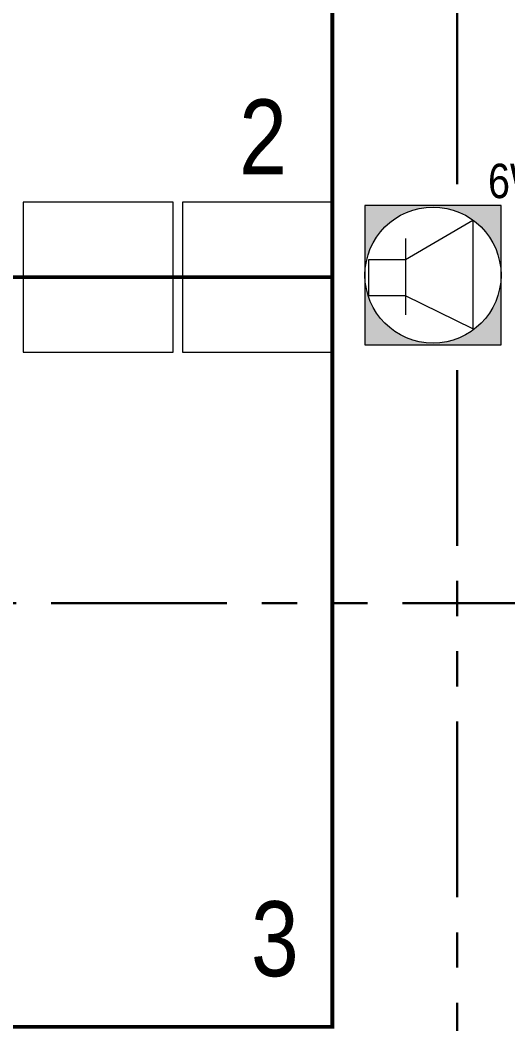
# Model space of a CAD drawing. Header units: metres. Extents: x -13545 to 152404, y -11890 to 28436.
# Drawn here: x 5273 to 5534, y 2842 to 3377 of the extents above; entities that cross this region are included whole.
import ezdxf
from ezdxf.enums import TextEntityAlignment as Align

# ---------------------------------------------------------------- set-up
doc = ezdxf.new("R2010")
doc.units = ezdxf.units.M
doc.header["$LTSCALE"] = 100
doc.header["$MEASUREMENT"] = 0
doc.linetypes.add('HIDDEN', pattern=[0.375, 0.25, -0.125])
doc.linetypes.add('PHANTOM2', pattern=[1.25, 0.625, -0.125, 0.125, -0.125, 0.125, -0.125])
doc.layers.get('0').update_dxf_attribs({"color": 9, "lineweight": 9})
for name, color, linetype, lineweight in [('01', 9, 'Continuous', 9), ('06D', 9, 'Continuous', 9), ('21', 9, 'Continuous', 9), ('E-6W ACİL ANONS İÇİN HOPARLÖR (SIVAÜSTÜ) (YANGINA DAYANIKLI)', 7, 'Continuous', 30), ('E-KABLO', 7, 'Continuous', 30), ('Seslendirme', 7, 'Continuous', 9)]:
    doc.layers.add(name, color=color, linetype=linetype, lineweight=lineweight)
doc.styles.add('MuuM_TEXT-STANDART', font='ARIALN.TTF')

# ---------------------------------------------------------------- blocks, each defined once
blk = doc.blocks.new('ep20n')
at = {"layer": 'Seslendirme'}
h = blk.add_hatch(color=3, dxfattribs=at)
h.paths.add_polyline_path([(59.41, -30.41), (59.41, 0, -1), (0, 0), (0, -30.41)])
h.paths.add_polyline_path([(0, 30.41), (0, 0, -1), (59.41, 0), (59.41, 30.41)])
at = {"layer": 'Seslendirme', "color": 3}
for p, q in [((59.41, 30.41), (0, 30.41)), ((0, 30.41), (0, -30.41)), ((59.41, -30.41), (59.41, 30.41)), ((17.77, 6.89), (47.04, 23.98)), ((47.04, 23.98, 943.8), (47.04, -23.46, 943.8)), ((17.77, 15.98), (17.77, -17.32)), ((1.75, -9.06), (1.75, 6.89)), ((1.75, 6.89), (17.77, 6.89)), ((17.77, -9.06), (1.75, -9.06)), ((47.04, -23.46), (17.77, -9.06)), ((0, -30.41), (59.41, -30.41))]:
    blk.add_line(p, q, dxfattribs=at)
blk.add_circle((29.71, 0), 29.71, dxfattribs=at)
at = {"color": 3, "insert": (53.76, 48.62), "char_height": 15, "attachment_point": 1, "style": 'MuuM_TEXT-STANDART'}
blk.add_mtext_dynamic_manual_height_columns('6W', width=52.4138, gutter_width=150, heights=[0], dxfattribs=at)
blk = doc.blocks.new('p-kolon_80x80')
blk.add_lwpolyline([(-40, -40), (40, -40), (40, 40), (-40, 40)], close=True)
blk = doc.blocks.new('2.bod.sitatik')
at = {"layer": '01'}
for p in [(5315, -5390), (5400, -5390)]:
    blk.add_blockref('p-kolon_80x80', p, dxfattribs=at)
blk = doc.blocks.new('p-işyeri')
at = {"color": 0, "const_width": 2}
blk.add_lwpolyline([(200, 0), (200, 700), (-200, 700), (-200, 0)], close=True, dxfattribs=at)
blk = doc.blocks.new('2.bod.Mimari')
at = {"layer": '06D', "color": 89, "linetype": 'HIDDEN', "true_color": 0x2e4d23, "rotation": 90}
for p in [(5440, -5190), (5440, -5590)]:
    blk.add_blockref('p-işyeri', p, dxfattribs=at)
at = {"layer": '21', "style": 'MuuM_TEXT-STANDART'}
for s, p in [('2', (5415.75, -5347.22)), ('3', (5422.03, -5775))]:
    blk.add_text(s, height=40, dxfattribs=at).set_placement(p, align=Align.BOTTOM_RIGHT)

msp = doc.modelspace()

# ---------------------------------------------------------------- linework, layer by layer
at = {"layer": 'E-KABLO', "color": 5, "linetype": 'PHANTOM2', "ltscale": 1.5}
for p, q in [((5506.58, 3289.61), (5506.58, 4146.58)), ((5506.58, 3190.39), (5506.58, 1689.61))]:
    msp.add_line(p, q, dxfattribs=at)
at = {"layer": 'E-KABLO', "color": 6, "linetype": 'PHANTOM2', "ltscale": 1.5}
msp.add_line((6321.18, 3066.09), (4790, 3066.09), dxfattribs=at)

# ---------------------------------------------------------------- block references
for name in ['2.bod.sitatik', '2.bod.Mimari']:
    msp.add_blockref(name, (0, 8630))
at = {"layer": 'E-6W ACİL ANONS İÇİN HOPARLÖR (SIVAÜSTÜ) (YANGINA DAYANIKLI)', "xscale": 1.222211883244323, "yscale": 1.222211883244323, "zscale": 1.222211883244323}
msp.add_blockref('ep20n', (5457.4, 3241.04), dxfattribs=at)

doc.saveas('drawing.dxf')
